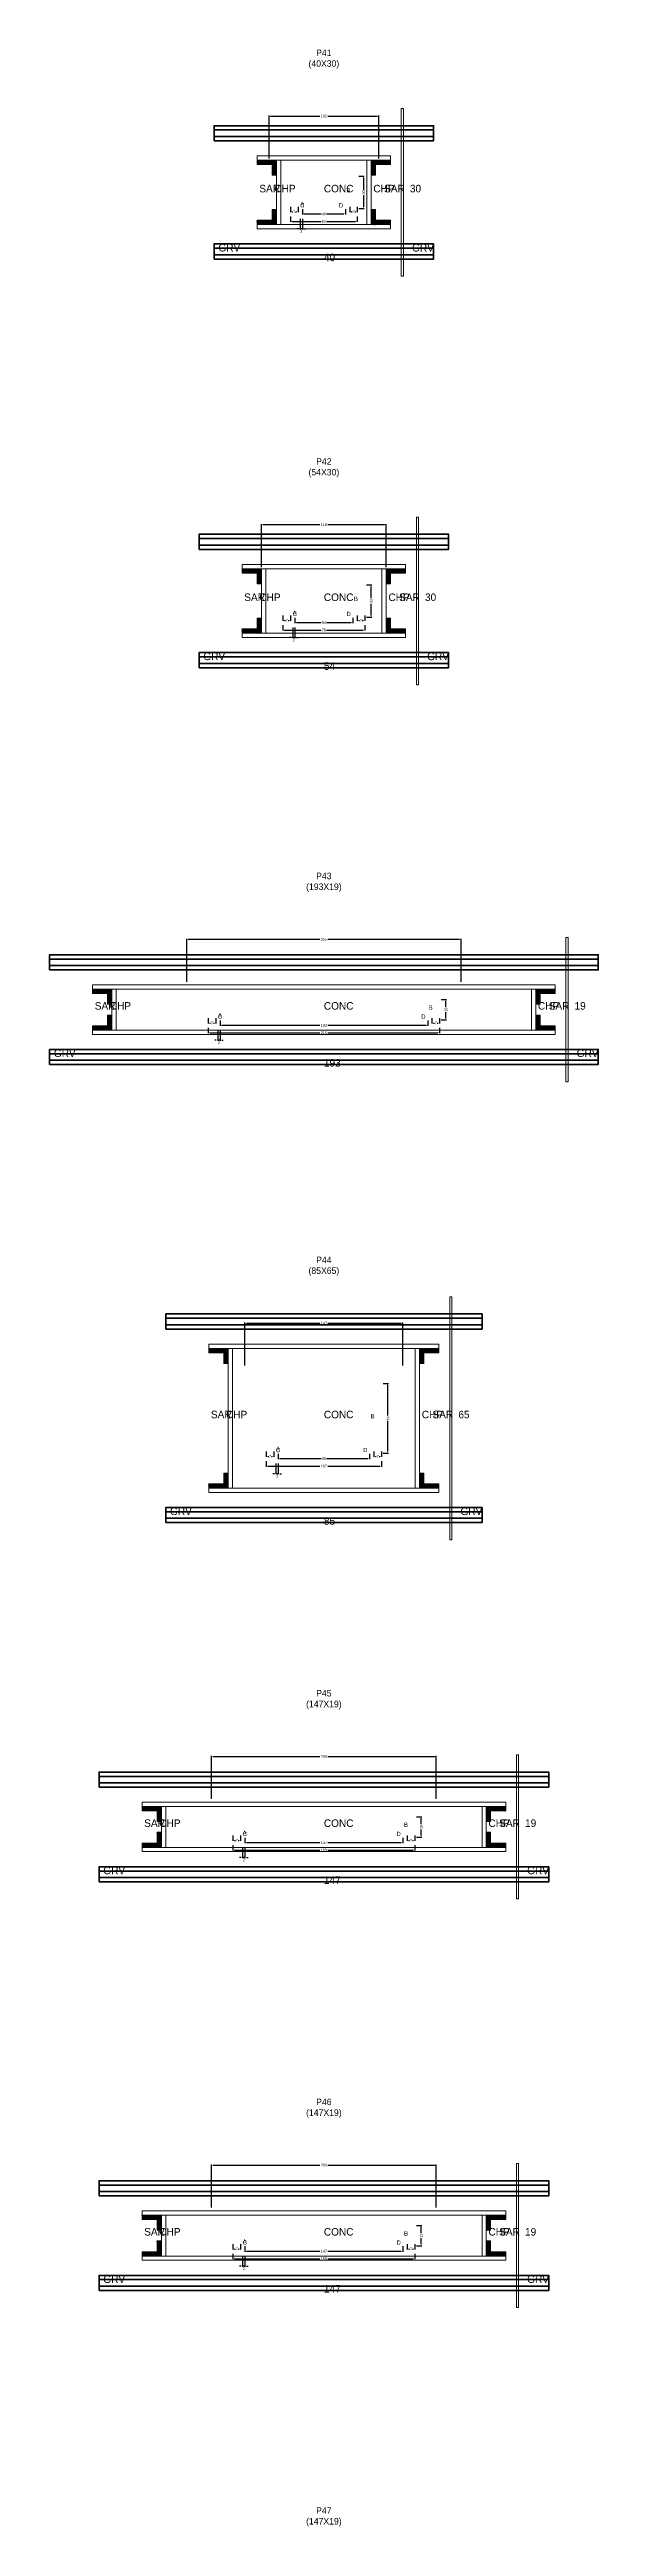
# Model space of a CAD drawing. Header units: centimetres. Extents: x -8500 to 4118, y -39526 to 295.
# Drawn here: x -255 to 255, y -17230 to -14927 of the extents above; entities that cross this region are included whole.
import ezdxf

# ---------------------------------------------------------------- set-up
doc = ezdxf.new("R2010")
doc.units = ezdxf.units.CM
for name, color, linetype in [('COTA', 241, 'Continuous'), ('GRAVATA', 224, 'Continuous'), ('Hachura', 251, 'Continuous'), ('NOMENCLATURA', 7, 'Continuous'), ('SARRAFO', 251, 'Continuous'), ('Texto Seção', 7, 'Continuous')]:
    doc.layers.add(name, color=color, linetype=linetype)
doc.dimstyles.new('cotax2', dxfattribs={"dimtxt": 2.5, "dimasz": 1.5, "dimexe": 0.5, "dimexo": 0.5, "dimgap": 0.5, "dimtad": 1, "dimcen": 2.5, "dimazin": 3, "dimtfac": 1, "dimtmove": 0, "dimatfit": 3})

# ---------------------------------------------------------------- blocks, each defined once
blk = doc.blocks.new('_CLOSEDFILLED')
at = {"color": 0, "linetype": 'BYBLOCK'}
blk.add_solid([(-1, 0.2), (0, 0), (-1, -0.2)], dxfattribs=at)
blk = doc.blocks.new('*D1054')
for p, q in [((-31, -15082.5), (-31, -15087.5)), ((31, -15082.5), (31, -15087.5)), ((-29.5, -15087), (-2.5, -15087)), ((2.5, -15087), (29.5, -15087))]:
    blk.add_line(p, q)
at = {"layer": 'Defpoints'}
for p in [(-31, -15082), (31, -15082), (-31, -15087)]:
    blk.add_point(p, dxfattribs=at)
at = {"layer": 'COTA', "xscale": 1.5, "yscale": 1.5, "rotation": 180}
blk.add_blockref('_CLOSEDFILLED', (-31, -15087), dxfattribs=at)
at = {"layer": 'COTA', "xscale": 1.5, "yscale": 1.5}
blk.add_blockref('_CLOSEDFILLED', (31, -15087), dxfattribs=at)
at = {"layer": 'COTA', "insert": (0, -15087), "char_height": 2.5, "attachment_point": 5}
blk.add_mtext('62', dxfattribs=at)
blk = doc.blocks.new('*D1055')
for p, q in [((-20, -15075.5), (-20, -15080.5)), ((-18.5, -15080), (-2.5, -15080)), ((2.5, -15080), (18.5, -15080)), ((20, -15075.5), (20, -15080.5))]:
    blk.add_line(p, q)
at = {"layer": 'Defpoints'}
for p in [(-20, -15075), (-20, -15080), (20, -15075)]:
    blk.add_point(p, dxfattribs=at)
at = {"layer": 'COTA', "xscale": 1.5, "yscale": 1.5, "rotation": 180}
blk.add_blockref('_CLOSEDFILLED', (-20, -15080), dxfattribs=at)
at = {"layer": 'COTA', "xscale": 1.5, "yscale": 1.5}
blk.add_blockref('_CLOSEDFILLED', (20, -15080), dxfattribs=at)
at = {"layer": 'COTA', "insert": (0, -15080), "char_height": 2.5, "attachment_point": 5}
blk.add_mtext('40', dxfattribs=at)
blk = doc.blocks.new('*D1056')
for p, q in [((32.5, -15045), (37.5, -15045)), ((37, -15057.5), (37, -15046.5)), ((37, -15073.5), (37, -15062.5)), ((32.5, -15075), (37.5, -15075))]:
    blk.add_line(p, q)
at = {"layer": 'Defpoints'}
for p in [(32, -15045), (32, -15075), (37, -15075)]:
    blk.add_point(p, dxfattribs=at)
at = {"layer": 'COTA', "xscale": 1.5, "yscale": 1.5}
for p, rotation in [((37, -15045), 90), ((37, -15075), 270)]:
    blk.add_blockref('_CLOSEDFILLED', p, dxfattribs=dict(at, rotation=rotation))
at = {"layer": 'COTA', "insert": (37, -15060), "char_height": 2.5, "attachment_point": 5, "rotation": 90}
blk.add_mtext('30', dxfattribs=at)
blk = doc.blocks.new('*D1057')
for p, q in [((-31, -15073.5), (-31, -15078.5)), ((-29.5, -15078), (-28.75, -15078)), ((-26.25, -15078), (-25.5, -15078)), ((-24, -15073.5), (-24, -15078.5))]:
    blk.add_line(p, q)
at = {"layer": 'Defpoints'}
for p in [(-31, -15073), (-31, -15078), (-24, -15073)]:
    blk.add_point(p, dxfattribs=at)
at = {"layer": 'COTA', "xscale": 1.5, "yscale": 1.5, "rotation": 180}
blk.add_blockref('_CLOSEDFILLED', (-31, -15078), dxfattribs=at)
at = {"layer": 'COTA', "xscale": 1.5, "yscale": 1.5}
blk.add_blockref('_CLOSEDFILLED', (-24, -15078), dxfattribs=at)
at = {"layer": 'COTA', "insert": (-27.5, -15078), "char_height": 2.5, "attachment_point": 5}
blk.add_mtext('7', dxfattribs=at)
blk = doc.blocks.new('*D1058')
for p, q in [((24, -15073.5), (24, -15078.5)), ((25.5, -15078), (26.25, -15078)), ((28.75, -15078), (29.5, -15078)), ((31, -15073.5), (31, -15078.5))]:
    blk.add_line(p, q)
at = {"layer": 'Defpoints'}
for p in [(24, -15073), (24, -15078), (31, -15073)]:
    blk.add_point(p, dxfattribs=at)
at = {"layer": 'COTA', "xscale": 1.5, "yscale": 1.5, "rotation": 180}
blk.add_blockref('_CLOSEDFILLED', (24, -15078), dxfattribs=at)
at = {"layer": 'COTA', "xscale": 1.5, "yscale": 1.5}
blk.add_blockref('_CLOSEDFILLED', (31, -15078), dxfattribs=at)
at = {"layer": 'COTA', "insert": (27.5, -15078), "char_height": 2.5, "attachment_point": 5}
blk.add_mtext('7', dxfattribs=at)
blk = doc.blocks.new('*D1059')
for p, q in [((-51, -15028.5), (-51, -14988.5)), ((-49.5, -14989), (-3.75, -14989)), ((3.75, -14989), (49.5, -14989)), ((51, -15028.5), (51, -14988.5))]:
    blk.add_line(p, q)
at = {"layer": 'Defpoints'}
for p in [(-51, -14989), (-51, -15029), (51, -15029)]:
    blk.add_point(p, dxfattribs=at)
at = {"layer": 'COTA', "xscale": 1.5, "yscale": 1.5, "rotation": 180}
blk.add_blockref('_CLOSEDFILLED', (-51, -14989), dxfattribs=at)
at = {"layer": 'COTA', "xscale": 1.5, "yscale": 1.5}
blk.add_blockref('_CLOSEDFILLED', (51, -14989), dxfattribs=at)
at = {"layer": 'COTA', "insert": (0, -14989), "char_height": 2.5, "attachment_point": 5}
blk.add_mtext('102', dxfattribs=at)
blk = doc.blocks.new('*D1080')
for p, q in [((-38, -15462.5), (-38, -15467.5)), ((-36.5, -15467), (-2.5, -15467)), ((2.5, -15467), (36.5, -15467)), ((38, -15462.5), (38, -15467.5))]:
    blk.add_line(p, q)
at = {"layer": 'Defpoints'}
for p in [(-38, -15462), (-38, -15467), (38, -15462)]:
    blk.add_point(p, dxfattribs=at)
at = {"layer": 'COTA', "xscale": 1.5, "yscale": 1.5, "rotation": 180}
blk.add_blockref('_CLOSEDFILLED', (-38, -15467), dxfattribs=at)
at = {"layer": 'COTA', "xscale": 1.5, "yscale": 1.5}
blk.add_blockref('_CLOSEDFILLED', (38, -15467), dxfattribs=at)
at = {"layer": 'COTA', "insert": (0, -15467), "char_height": 2.5, "attachment_point": 5}
blk.add_mtext('76', dxfattribs=at)
blk = doc.blocks.new('*D1081')
for p, q in [((-27, -15455.5), (-27, -15460.5)), ((-25.5, -15460), (-2.5, -15460)), ((2.5, -15460), (25.5, -15460)), ((27, -15455.5), (27, -15460.5))]:
    blk.add_line(p, q)
at = {"layer": 'Defpoints'}
for p in [(-27, -15455), (27, -15455), (-27, -15460)]:
    blk.add_point(p, dxfattribs=at)
at = {"layer": 'COTA', "xscale": 1.5, "yscale": 1.5, "rotation": 180}
blk.add_blockref('_CLOSEDFILLED', (-27, -15460), dxfattribs=at)
at = {"layer": 'COTA', "xscale": 1.5, "yscale": 1.5}
blk.add_blockref('_CLOSEDFILLED', (27, -15460), dxfattribs=at)
at = {"layer": 'COTA', "insert": (0, -15460), "char_height": 2.5, "attachment_point": 5}
blk.add_mtext('54', dxfattribs=at)
blk = doc.blocks.new('*D1082')
for p, q in [((39.5, -15425), (44.5, -15425)), ((44, -15437.5), (44, -15426.5)), ((39.5, -15455), (44.5, -15455)), ((44, -15453.5), (44, -15442.5))]:
    blk.add_line(p, q)
at = {"layer": 'Defpoints'}
for p in [(39, -15425), (39, -15455), (44, -15455)]:
    blk.add_point(p, dxfattribs=at)
at = {"layer": 'COTA', "xscale": 1.5, "yscale": 1.5}
for p, rotation in [((44, -15425), 90), ((44, -15455), 270)]:
    blk.add_blockref('_CLOSEDFILLED', p, dxfattribs=dict(at, rotation=rotation))
at = {"layer": 'COTA', "insert": (44, -15440), "char_height": 2.5, "attachment_point": 5, "rotation": 90}
blk.add_mtext('30', dxfattribs=at)
blk = doc.blocks.new('*D1083')
for p, q in [((-38, -15453.5), (-38, -15458.5)), ((-31, -15453.5), (-31, -15458.5)), ((-36.5, -15458), (-35.75, -15458)), ((-33.25, -15458), (-32.5, -15458))]:
    blk.add_line(p, q)
at = {"layer": 'Defpoints'}
for p in [(-38, -15453), (-31, -15453), (-38, -15458)]:
    blk.add_point(p, dxfattribs=at)
at = {"layer": 'COTA', "xscale": 1.5, "yscale": 1.5, "rotation": 180}
blk.add_blockref('_CLOSEDFILLED', (-38, -15458), dxfattribs=at)
at = {"layer": 'COTA', "xscale": 1.5, "yscale": 1.5}
blk.add_blockref('_CLOSEDFILLED', (-31, -15458), dxfattribs=at)
at = {"layer": 'COTA', "insert": (-34.5, -15458), "char_height": 2.5, "attachment_point": 5}
blk.add_mtext('7', dxfattribs=at)
blk = doc.blocks.new('*D1084')
for p, q in [((31, -15453.5), (31, -15458.5)), ((38, -15453.5), (38, -15458.5)), ((32.5, -15458), (33.25, -15458)), ((35.75, -15458), (36.5, -15458))]:
    blk.add_line(p, q)
at = {"layer": 'Defpoints'}
for p in [(31, -15453), (38, -15453), (31, -15458)]:
    blk.add_point(p, dxfattribs=at)
at = {"layer": 'COTA', "xscale": 1.5, "yscale": 1.5, "rotation": 180}
blk.add_blockref('_CLOSEDFILLED', (31, -15458), dxfattribs=at)
at = {"layer": 'COTA', "xscale": 1.5, "yscale": 1.5}
blk.add_blockref('_CLOSEDFILLED', (38, -15458), dxfattribs=at)
at = {"layer": 'COTA', "insert": (34.5, -15458), "char_height": 2.5, "attachment_point": 5}
blk.add_mtext('7', dxfattribs=at)
blk = doc.blocks.new('*D1085')
for p, q in [((-58, -15408.5), (-58, -15368.5)), ((-56.5, -15369), (-3.75, -15369)), ((3.75, -15369), (56.5, -15369)), ((58, -15408.5), (58, -15368.5))]:
    blk.add_line(p, q)
at = {"layer": 'Defpoints'}
for p in [(-58, -15369), (-58, -15409), (58, -15409)]:
    blk.add_point(p, dxfattribs=at)
at = {"layer": 'COTA', "xscale": 1.5, "yscale": 1.5, "rotation": 180}
blk.add_blockref('_CLOSEDFILLED', (-58, -15369), dxfattribs=at)
at = {"layer": 'COTA', "xscale": 1.5, "yscale": 1.5}
blk.add_blockref('_CLOSEDFILLED', (58, -15369), dxfattribs=at)
at = {"layer": 'COTA', "insert": (0, -15369), "char_height": 2.5, "attachment_point": 5}
blk.add_mtext('116', dxfattribs=at)
blk = doc.blocks.new('*D1106')
for p, q in [((-107.5, -15837), (-107.5, -15842)), ((-106, -15841.5), (-3.75, -15841.5)), ((3.75, -15841.5), (106, -15841.5)), ((107.5, -15837), (107.5, -15842))]:
    blk.add_line(p, q)
at = {"layer": 'Defpoints'}
for p in [(-107.5, -15836.5), (-107.5, -15841.5), (107.5, -15836.5)]:
    blk.add_point(p, dxfattribs=at)
at = {"layer": 'COTA', "xscale": 1.5, "yscale": 1.5, "rotation": 180}
blk.add_blockref('_CLOSEDFILLED', (-107.5, -15841.5), dxfattribs=at)
at = {"layer": 'COTA', "xscale": 1.5, "yscale": 1.5}
blk.add_blockref('_CLOSEDFILLED', (107.5, -15841.5), dxfattribs=at)
at = {"layer": 'COTA', "insert": (0, -15841.5), "char_height": 2.5, "attachment_point": 5}
blk.add_mtext('215', dxfattribs=at)
blk = doc.blocks.new('*D1107')
for p, q in [((-96.5, -15830), (-96.5, -15835)), ((-95, -15834.5), (-3.75, -15834.5)), ((3.75, -15834.5), (95, -15834.5)), ((96.5, -15830), (96.5, -15835))]:
    blk.add_line(p, q)
at = {"layer": 'Defpoints'}
for p in [(-96.5, -15829.5), (-96.5, -15834.5), (96.5, -15829.5)]:
    blk.add_point(p, dxfattribs=at)
at = {"layer": 'COTA', "xscale": 1.5, "yscale": 1.5, "rotation": 180}
blk.add_blockref('_CLOSEDFILLED', (-96.5, -15834.5), dxfattribs=at)
at = {"layer": 'COTA', "xscale": 1.5, "yscale": 1.5}
blk.add_blockref('_CLOSEDFILLED', (96.5, -15834.5), dxfattribs=at)
at = {"layer": 'COTA', "insert": (0, -15834.5), "char_height": 2.5, "attachment_point": 5}
blk.add_mtext('193', dxfattribs=at)
blk = doc.blocks.new('*D1108')
for p, q in [((109, -15810.5), (114, -15810.5)), ((113.5, -15817.5), (113.5, -15812)), ((113.5, -15828), (113.5, -15822.5)), ((109, -15829.5), (114, -15829.5))]:
    blk.add_line(p, q)
at = {"layer": 'Defpoints'}
for p in [(108.5, -15810.5), (108.5, -15829.5), (113.5, -15829.5)]:
    blk.add_point(p, dxfattribs=at)
at = {"layer": 'COTA', "xscale": 1.5, "yscale": 1.5}
for p, rotation in [((113.5, -15810.5), 90), ((113.5, -15829.5), 270)]:
    blk.add_blockref('_CLOSEDFILLED', p, dxfattribs=dict(at, rotation=rotation))
at = {"layer": 'COTA', "insert": (113.5, -15820), "char_height": 2.5, "attachment_point": 5, "rotation": 90}
blk.add_mtext('19', dxfattribs=at)
blk = doc.blocks.new('*D1109')
for p, q in [((-107.5, -15828), (-107.5, -15833)), ((-106, -15832.5), (-105.25, -15832.5)), ((-102.75, -15832.5), (-102, -15832.5)), ((-100.5, -15828), (-100.5, -15833))]:
    blk.add_line(p, q)
at = {"layer": 'Defpoints'}
for p in [(-107.5, -15827.5), (-107.5, -15832.5), (-100.5, -15827.5)]:
    blk.add_point(p, dxfattribs=at)
at = {"layer": 'COTA', "xscale": 1.5, "yscale": 1.5, "rotation": 180}
blk.add_blockref('_CLOSEDFILLED', (-107.5, -15832.5), dxfattribs=at)
at = {"layer": 'COTA', "xscale": 1.5, "yscale": 1.5}
blk.add_blockref('_CLOSEDFILLED', (-100.5, -15832.5), dxfattribs=at)
at = {"layer": 'COTA', "insert": (-104, -15832.5), "char_height": 2.5, "attachment_point": 5}
blk.add_mtext('7', dxfattribs=at)
blk = doc.blocks.new('*D1110')
for p, q in [((100.5, -15828), (100.5, -15833)), ((102, -15832.5), (102.75, -15832.5)), ((105.25, -15832.5), (106, -15832.5)), ((107.5, -15828), (107.5, -15833))]:
    blk.add_line(p, q)
at = {"layer": 'Defpoints'}
for p in [(100.5, -15827.5), (100.5, -15832.5), (107.5, -15827.5)]:
    blk.add_point(p, dxfattribs=at)
at = {"layer": 'COTA', "xscale": 1.5, "yscale": 1.5, "rotation": 180}
blk.add_blockref('_CLOSEDFILLED', (100.5, -15832.5), dxfattribs=at)
at = {"layer": 'COTA', "xscale": 1.5, "yscale": 1.5}
blk.add_blockref('_CLOSEDFILLED', (107.5, -15832.5), dxfattribs=at)
at = {"layer": 'COTA', "insert": (104, -15832.5), "char_height": 2.5, "attachment_point": 5}
blk.add_mtext('7', dxfattribs=at)
blk = doc.blocks.new('*D1111')
for p, q in [((-127.5, -15794), (-127.5, -15754)), ((-126, -15754.5), (-3.75, -15754.5)), ((3.75, -15754.5), (126, -15754.5)), ((127.5, -15794), (127.5, -15754))]:
    blk.add_line(p, q)
at = {"layer": 'Defpoints'}
for p in [(-127.5, -15754.5), (-127.5, -15794.5), (127.5, -15794.5)]:
    blk.add_point(p, dxfattribs=at)
at = {"layer": 'COTA', "xscale": 1.5, "yscale": 1.5, "rotation": 180}
blk.add_blockref('_CLOSEDFILLED', (-127.5, -15754.5), dxfattribs=at)
at = {"layer": 'COTA', "xscale": 1.5, "yscale": 1.5}
blk.add_blockref('_CLOSEDFILLED', (127.5, -15754.5), dxfattribs=at)
at = {"layer": 'COTA', "insert": (0, -15754.5), "char_height": 2.5, "attachment_point": 5}
blk.add_mtext('255', dxfattribs=at)
blk = doc.blocks.new('*D1132')
for p, q in [((-53.5, -16240), (-53.5, -16245)), ((-52, -16244.5), (-3.75, -16244.5)), ((3.75, -16244.5), (52, -16244.5)), ((53.5, -16240), (53.5, -16245))]:
    blk.add_line(p, q)
at = {"layer": 'Defpoints'}
for p in [(-53.5, -16239.5), (-53.5, -16244.5), (53.5, -16239.5)]:
    blk.add_point(p, dxfattribs=at)
at = {"layer": 'COTA', "xscale": 1.5, "yscale": 1.5, "rotation": 180}
blk.add_blockref('_CLOSEDFILLED', (-53.5, -16244.5), dxfattribs=at)
at = {"layer": 'COTA', "xscale": 1.5, "yscale": 1.5}
blk.add_blockref('_CLOSEDFILLED', (53.5, -16244.5), dxfattribs=at)
at = {"layer": 'COTA', "insert": (0, -16244.5), "char_height": 2.5, "attachment_point": 5}
blk.add_mtext('107', dxfattribs=at)
blk = doc.blocks.new('*D1133')
for p, q in [((-42.5, -16233), (-42.5, -16238)), ((-41, -16237.5), (-2.5, -16237.5)), ((2.5, -16237.5), (41, -16237.5)), ((42.5, -16233), (42.5, -16238))]:
    blk.add_line(p, q)
at = {"layer": 'Defpoints'}
for p in [(-42.5, -16232.5), (-42.5, -16237.5), (42.5, -16232.5)]:
    blk.add_point(p, dxfattribs=at)
at = {"layer": 'COTA', "xscale": 1.5, "yscale": 1.5, "rotation": 180}
blk.add_blockref('_CLOSEDFILLED', (-42.5, -16237.5), dxfattribs=at)
at = {"layer": 'COTA', "xscale": 1.5, "yscale": 1.5}
blk.add_blockref('_CLOSEDFILLED', (42.5, -16237.5), dxfattribs=at)
at = {"layer": 'COTA', "insert": (0, -16237.5), "char_height": 2.5, "attachment_point": 5}
blk.add_mtext('85', dxfattribs=at)
blk = doc.blocks.new('*D1134')
for p, q in [((55, -16167.5), (60, -16167.5)), ((59.5, -16197.5), (59.5, -16169)), ((59.5, -16231), (59.5, -16202.5)), ((55, -16232.5), (60, -16232.5))]:
    blk.add_line(p, q)
at = {"layer": 'Defpoints'}
for p in [(54.5, -16167.5), (54.5, -16232.5), (59.5, -16232.5)]:
    blk.add_point(p, dxfattribs=at)
at = {"layer": 'COTA', "xscale": 1.5, "yscale": 1.5}
for p, rotation in [((59.5, -16167.5), 90), ((59.5, -16232.5), 270)]:
    blk.add_blockref('_CLOSEDFILLED', p, dxfattribs=dict(at, rotation=rotation))
at = {"layer": 'COTA', "insert": (59.5, -16200), "char_height": 2.5, "attachment_point": 5, "rotation": 90}
blk.add_mtext('65', dxfattribs=at)
blk = doc.blocks.new('*D1135')
for p, q in [((-53.5, -16231), (-53.5, -16236)), ((-52, -16235.5), (-51.25, -16235.5)), ((-48.75, -16235.5), (-48, -16235.5)), ((-46.5, -16231), (-46.5, -16236))]:
    blk.add_line(p, q)
at = {"layer": 'Defpoints'}
for p in [(-53.5, -16230.5), (-53.5, -16235.5), (-46.5, -16230.5)]:
    blk.add_point(p, dxfattribs=at)
at = {"layer": 'COTA', "xscale": 1.5, "yscale": 1.5, "rotation": 180}
blk.add_blockref('_CLOSEDFILLED', (-53.5, -16235.5), dxfattribs=at)
at = {"layer": 'COTA', "xscale": 1.5, "yscale": 1.5}
blk.add_blockref('_CLOSEDFILLED', (-46.5, -16235.5), dxfattribs=at)
at = {"layer": 'COTA', "insert": (-50, -16235.5), "char_height": 2.5, "attachment_point": 5}
blk.add_mtext('7', dxfattribs=at)
blk = doc.blocks.new('*D1136')
for p, q in [((46.5, -16231), (46.5, -16236)), ((48, -16235.5), (48.75, -16235.5)), ((51.25, -16235.5), (52, -16235.5)), ((53.5, -16231), (53.5, -16236))]:
    blk.add_line(p, q)
at = {"layer": 'Defpoints'}
for p in [(46.5, -16230.5), (46.5, -16235.5), (53.5, -16230.5)]:
    blk.add_point(p, dxfattribs=at)
at = {"layer": 'COTA', "xscale": 1.5, "yscale": 1.5, "rotation": 180}
blk.add_blockref('_CLOSEDFILLED', (46.5, -16235.5), dxfattribs=at)
at = {"layer": 'COTA', "xscale": 1.5, "yscale": 1.5}
blk.add_blockref('_CLOSEDFILLED', (53.5, -16235.5), dxfattribs=at)
at = {"layer": 'COTA', "insert": (50, -16235.5), "char_height": 2.5, "attachment_point": 5}
blk.add_mtext('7', dxfattribs=at)
blk = doc.blocks.new('*D1137')
for p, q in [((-73.5, -16151), (-73.5, -16111)), ((-72, -16111.5), (-3.75, -16111.5)), ((3.75, -16111.5), (72, -16111.5)), ((73.5, -16151), (73.5, -16111))]:
    blk.add_line(p, q)
at = {"layer": 'Defpoints'}
for p in [(-73.5, -16111.5), (-73.5, -16151.5), (73.5, -16151.5)]:
    blk.add_point(p, dxfattribs=at)
at = {"layer": 'COTA', "xscale": 1.5, "yscale": 1.5, "rotation": 180}
blk.add_blockref('_CLOSEDFILLED', (-73.5, -16111.5), dxfattribs=at)
at = {"layer": 'COTA', "xscale": 1.5, "yscale": 1.5}
blk.add_blockref('_CLOSEDFILLED', (73.5, -16111.5), dxfattribs=at)
at = {"layer": 'COTA', "insert": (0, -16111.5), "char_height": 2.5, "attachment_point": 5}
blk.add_mtext('147', dxfattribs=at)
blk = doc.blocks.new('*D1158')
for p, q in [((-84.5, -16597), (-84.5, -16602)), ((-83, -16601.5), (-3.75, -16601.5)), ((3.75, -16601.5), (83, -16601.5)), ((84.5, -16597), (84.5, -16602))]:
    blk.add_line(p, q)
at = {"layer": 'Defpoints'}
for p in [(-84.5, -16596.5), (-84.5, -16601.5), (84.5, -16596.5)]:
    blk.add_point(p, dxfattribs=at)
at = {"layer": 'COTA', "xscale": 1.5, "yscale": 1.5, "rotation": 180}
blk.add_blockref('_CLOSEDFILLED', (-84.5, -16601.5), dxfattribs=at)
at = {"layer": 'COTA', "xscale": 1.5, "yscale": 1.5}
blk.add_blockref('_CLOSEDFILLED', (84.5, -16601.5), dxfattribs=at)
at = {"layer": 'COTA', "insert": (0, -16601.5), "char_height": 2.5, "attachment_point": 5}
blk.add_mtext('169', dxfattribs=at)
blk = doc.blocks.new('*D1159')
for p, q in [((-73.5, -16590), (-73.5, -16595)), ((-72, -16594.5), (-3.75, -16594.5)), ((3.75, -16594.5), (72, -16594.5)), ((73.5, -16590), (73.5, -16595))]:
    blk.add_line(p, q)
at = {"layer": 'Defpoints'}
for p in [(-73.5, -16589.5), (-73.5, -16594.5), (73.5, -16589.5)]:
    blk.add_point(p, dxfattribs=at)
at = {"layer": 'COTA', "xscale": 1.5, "yscale": 1.5, "rotation": 180}
blk.add_blockref('_CLOSEDFILLED', (-73.5, -16594.5), dxfattribs=at)
at = {"layer": 'COTA', "xscale": 1.5, "yscale": 1.5}
blk.add_blockref('_CLOSEDFILLED', (73.5, -16594.5), dxfattribs=at)
at = {"layer": 'COTA', "insert": (0, -16594.5), "char_height": 2.5, "attachment_point": 5}
blk.add_mtext('147', dxfattribs=at)
blk = doc.blocks.new('*D1160')
for p, q in [((86, -16570.5), (91, -16570.5)), ((90.5, -16577.5), (90.5, -16572)), ((90.5, -16588), (90.5, -16582.5)), ((86, -16589.5), (91, -16589.5))]:
    blk.add_line(p, q)
at = {"layer": 'Defpoints'}
for p in [(85.5, -16570.5), (85.5, -16589.5), (90.5, -16589.5)]:
    blk.add_point(p, dxfattribs=at)
at = {"layer": 'COTA', "xscale": 1.5, "yscale": 1.5}
for p, rotation in [((90.5, -16570.5), 90), ((90.5, -16589.5), 270)]:
    blk.add_blockref('_CLOSEDFILLED', p, dxfattribs=dict(at, rotation=rotation))
at = {"layer": 'COTA', "insert": (90.5, -16580), "char_height": 2.5, "attachment_point": 5, "rotation": 90}
blk.add_mtext('19', dxfattribs=at)
blk = doc.blocks.new('*D1161')
for p, q in [((-84.5, -16588), (-84.5, -16593)), ((-83, -16592.5), (-82.25, -16592.5)), ((-79.75, -16592.5), (-79, -16592.5)), ((-77.5, -16588), (-77.5, -16593))]:
    blk.add_line(p, q)
at = {"layer": 'Defpoints'}
for p in [(-84.5, -16587.5), (-84.5, -16592.5), (-77.5, -16587.5)]:
    blk.add_point(p, dxfattribs=at)
at = {"layer": 'COTA', "xscale": 1.5, "yscale": 1.5, "rotation": 180}
blk.add_blockref('_CLOSEDFILLED', (-84.5, -16592.5), dxfattribs=at)
at = {"layer": 'COTA', "xscale": 1.5, "yscale": 1.5}
blk.add_blockref('_CLOSEDFILLED', (-77.5, -16592.5), dxfattribs=at)
at = {"layer": 'COTA', "insert": (-81, -16592.5), "char_height": 2.5, "attachment_point": 5}
blk.add_mtext('7', dxfattribs=at)
blk = doc.blocks.new('*D1162')
for p, q in [((77.5, -16588), (77.5, -16593)), ((79, -16592.5), (79.75, -16592.5)), ((82.25, -16592.5), (83, -16592.5)), ((84.5, -16588), (84.5, -16593))]:
    blk.add_line(p, q)
at = {"layer": 'Defpoints'}
for p in [(77.5, -16587.5), (77.5, -16592.5), (84.5, -16587.5)]:
    blk.add_point(p, dxfattribs=at)
at = {"layer": 'COTA', "xscale": 1.5, "yscale": 1.5, "rotation": 180}
blk.add_blockref('_CLOSEDFILLED', (77.5, -16592.5), dxfattribs=at)
at = {"layer": 'COTA', "xscale": 1.5, "yscale": 1.5}
blk.add_blockref('_CLOSEDFILLED', (84.5, -16592.5), dxfattribs=at)
at = {"layer": 'COTA', "insert": (81, -16592.5), "char_height": 2.5, "attachment_point": 5}
blk.add_mtext('7', dxfattribs=at)
blk = doc.blocks.new('*D1163')
for p, q in [((-104.5, -16554), (-104.5, -16514)), ((-103, -16514.5), (-3.75, -16514.5)), ((3.75, -16514.5), (103, -16514.5)), ((104.5, -16554), (104.5, -16514))]:
    blk.add_line(p, q)
at = {"layer": 'Defpoints'}
for p in [(-104.5, -16514.5), (-104.5, -16554.5), (104.5, -16554.5)]:
    blk.add_point(p, dxfattribs=at)
at = {"layer": 'COTA', "xscale": 1.5, "yscale": 1.5, "rotation": 180}
blk.add_blockref('_CLOSEDFILLED', (-104.5, -16514.5), dxfattribs=at)
at = {"layer": 'COTA', "xscale": 1.5, "yscale": 1.5}
blk.add_blockref('_CLOSEDFILLED', (104.5, -16514.5), dxfattribs=at)
at = {"layer": 'COTA', "insert": (0, -16514.5), "char_height": 2.5, "attachment_point": 5}
blk.add_mtext('209', dxfattribs=at)
blk = doc.blocks.new('*D1184')
for p, q in [((-84.5, -16977), (-84.5, -16982)), ((-83, -16981.5), (-3.75, -16981.5)), ((3.75, -16981.5), (83, -16981.5)), ((84.5, -16977), (84.5, -16982))]:
    blk.add_line(p, q)
at = {"layer": 'Defpoints'}
for p in [(-84.5, -16976.5), (-84.5, -16981.5), (84.5, -16976.5)]:
    blk.add_point(p, dxfattribs=at)
at = {"layer": 'COTA', "xscale": 1.5, "yscale": 1.5, "rotation": 180}
blk.add_blockref('_CLOSEDFILLED', (-84.5, -16981.5), dxfattribs=at)
at = {"layer": 'COTA', "xscale": 1.5, "yscale": 1.5}
blk.add_blockref('_CLOSEDFILLED', (84.5, -16981.5), dxfattribs=at)
at = {"layer": 'COTA', "insert": (0, -16981.5), "char_height": 2.5, "attachment_point": 5}
blk.add_mtext('169', dxfattribs=at)
blk = doc.blocks.new('*D1185')
for p, q in [((-73.5, -16970), (-73.5, -16975)), ((-72, -16974.5), (-3.75, -16974.5)), ((3.75, -16974.5), (72, -16974.5)), ((73.5, -16970), (73.5, -16975))]:
    blk.add_line(p, q)
at = {"layer": 'Defpoints'}
for p in [(-73.5, -16969.5), (-73.5, -16974.5), (73.5, -16969.5)]:
    blk.add_point(p, dxfattribs=at)
at = {"layer": 'COTA', "xscale": 1.5, "yscale": 1.5, "rotation": 180}
blk.add_blockref('_CLOSEDFILLED', (-73.5, -16974.5), dxfattribs=at)
at = {"layer": 'COTA', "xscale": 1.5, "yscale": 1.5}
blk.add_blockref('_CLOSEDFILLED', (73.5, -16974.5), dxfattribs=at)
at = {"layer": 'COTA', "insert": (0, -16974.5), "char_height": 2.5, "attachment_point": 5}
blk.add_mtext('147', dxfattribs=at)
blk = doc.blocks.new('*D1186')
for p, q in [((86, -16950.5), (91, -16950.5)), ((90.5, -16957.5), (90.5, -16952)), ((86, -16969.5), (91, -16969.5)), ((90.5, -16968), (90.5, -16962.5))]:
    blk.add_line(p, q)
at = {"layer": 'Defpoints'}
for p in [(85.5, -16950.5), (85.5, -16969.5), (90.5, -16969.5)]:
    blk.add_point(p, dxfattribs=at)
at = {"layer": 'COTA', "xscale": 1.5, "yscale": 1.5}
for p, rotation in [((90.5, -16950.5), 90), ((90.5, -16969.5), 270)]:
    blk.add_blockref('_CLOSEDFILLED', p, dxfattribs=dict(at, rotation=rotation))
at = {"layer": 'COTA', "insert": (90.5, -16960), "char_height": 2.5, "attachment_point": 5, "rotation": 90}
blk.add_mtext('19', dxfattribs=at)
blk = doc.blocks.new('*D1187')
for p, q in [((-84.5, -16968), (-84.5, -16973)), ((-83, -16972.5), (-82.25, -16972.5)), ((-79.75, -16972.5), (-79, -16972.5)), ((-77.5, -16968), (-77.5, -16973))]:
    blk.add_line(p, q)
at = {"layer": 'Defpoints'}
for p in [(-84.5, -16967.5), (-84.5, -16972.5), (-77.5, -16967.5)]:
    blk.add_point(p, dxfattribs=at)
at = {"layer": 'COTA', "xscale": 1.5, "yscale": 1.5, "rotation": 180}
blk.add_blockref('_CLOSEDFILLED', (-84.5, -16972.5), dxfattribs=at)
at = {"layer": 'COTA', "xscale": 1.5, "yscale": 1.5}
blk.add_blockref('_CLOSEDFILLED', (-77.5, -16972.5), dxfattribs=at)
at = {"layer": 'COTA', "insert": (-81, -16972.5), "char_height": 2.5, "attachment_point": 5}
blk.add_mtext('7', dxfattribs=at)
blk = doc.blocks.new('*D1188')
for p, q in [((77.5, -16968), (77.5, -16973)), ((79, -16972.5), (79.75, -16972.5)), ((82.25, -16972.5), (83, -16972.5)), ((84.5, -16968), (84.5, -16973))]:
    blk.add_line(p, q)
at = {"layer": 'Defpoints'}
for p in [(77.5, -16967.5), (77.5, -16972.5), (84.5, -16967.5)]:
    blk.add_point(p, dxfattribs=at)
at = {"layer": 'COTA', "xscale": 1.5, "yscale": 1.5, "rotation": 180}
blk.add_blockref('_CLOSEDFILLED', (77.5, -16972.5), dxfattribs=at)
at = {"layer": 'COTA', "xscale": 1.5, "yscale": 1.5}
blk.add_blockref('_CLOSEDFILLED', (84.5, -16972.5), dxfattribs=at)
at = {"layer": 'COTA', "insert": (81, -16972.5), "char_height": 2.5, "attachment_point": 5}
blk.add_mtext('7', dxfattribs=at)
blk = doc.blocks.new('*D1189')
for p, q in [((-104.5, -16934), (-104.5, -16894)), ((-103, -16894.5), (-3.75, -16894.5)), ((3.75, -16894.5), (103, -16894.5)), ((104.5, -16934), (104.5, -16894))]:
    blk.add_line(p, q)
at = {"layer": 'Defpoints'}
for p in [(-104.5, -16894.5), (-104.5, -16934.5), (104.5, -16934.5)]:
    blk.add_point(p, dxfattribs=at)
at = {"layer": 'COTA', "xscale": 1.5, "yscale": 1.5, "rotation": 180}
blk.add_blockref('_CLOSEDFILLED', (-104.5, -16894.5), dxfattribs=at)
at = {"layer": 'COTA', "xscale": 1.5, "yscale": 1.5}
blk.add_blockref('_CLOSEDFILLED', (104.5, -16894.5), dxfattribs=at)
at = {"layer": 'COTA', "insert": (0, -16894.5), "char_height": 2.5, "attachment_point": 5}
blk.add_mtext('209', dxfattribs=at)

msp = doc.modelspace()

# ---------------------------------------------------------------- hatches: boundary and pattern name
at = {"layer": 'SARRAFO'}
h = msp.add_hatch(dxfattribs=at)
h.set_pattern_fill('SOLID', scale=2)
h.paths.add_polyline_path([(-62, -15034), (-48, -15034), (-48, -15030), (-62, -15030)])
h = msp.add_hatch(dxfattribs=at)
h.set_pattern_fill('SOLID', scale=2)
h.paths.add_polyline_path([(-48, -15044), (-44, -15044), (-44, -15030), (-48, -15030)])
h = msp.add_hatch(dxfattribs=at)
h.set_pattern_fill('SOLID', scale=2)
h.paths.add_polyline_path([(44, -15044), (48, -15044), (48, -15030), (44, -15030)])
h = msp.add_hatch(dxfattribs=at)
h.set_pattern_fill('SOLID', scale=2)
h.paths.add_polyline_path([(48, -15034), (62, -15034), (62, -15030), (48, -15030)])
h = msp.add_hatch(dxfattribs=at)
h.set_pattern_fill('SOLID', scale=2)
h.paths.add_polyline_path([(-62, -15090), (-48, -15090), (-48, -15086), (-62, -15086)])
h = msp.add_hatch(dxfattribs=at)
h.set_pattern_fill('SOLID', scale=2)
h.paths.add_polyline_path([(-48, -15090), (-44, -15090), (-44, -15076), (-48, -15076)])
h = msp.add_hatch(dxfattribs=at)
h.set_pattern_fill('SOLID', scale=2)
h.paths.add_polyline_path([(44, -15090), (48, -15090), (48, -15076), (44, -15076)])
h = msp.add_hatch(dxfattribs=at)
h.set_pattern_fill('SOLID', scale=2)
h.paths.add_polyline_path([(48, -15090), (62, -15090), (62, -15086), (48, -15086)])
h = msp.add_hatch(dxfattribs=at)
h.set_pattern_fill('SOLID', scale=2)
h.paths.add_polyline_path([(-76, -15414), (-62, -15414), (-62, -15410), (-76, -15410)])
h = msp.add_hatch(dxfattribs=at)
h.set_pattern_fill('SOLID', scale=2)
h.paths.add_polyline_path([(-62, -15424), (-58, -15424), (-58, -15410), (-62, -15410)])
h = msp.add_hatch(dxfattribs=at)
h.set_pattern_fill('SOLID', scale=2)
h.paths.add_polyline_path([(58, -15424), (62, -15424), (62, -15410), (58, -15410)])
h = msp.add_hatch(dxfattribs=at)
h.set_pattern_fill('SOLID', scale=2)
h.paths.add_polyline_path([(62, -15414), (76, -15414), (76, -15410), (62, -15410)])
h = msp.add_hatch(dxfattribs=at)
h.set_pattern_fill('SOLID', scale=2)
h.paths.add_polyline_path([(-76, -15470), (-62, -15470), (-62, -15466), (-76, -15466)])
h = msp.add_hatch(dxfattribs=at)
h.set_pattern_fill('SOLID', scale=2)
h.paths.add_polyline_path([(-62, -15470), (-58, -15470), (-58, -15456), (-62, -15456)])
h = msp.add_hatch(dxfattribs=at)
h.set_pattern_fill('SOLID', scale=2)
h.paths.add_polyline_path([(58, -15470), (62, -15470), (62, -15456), (58, -15456)])
h = msp.add_hatch(dxfattribs=at)
h.set_pattern_fill('SOLID', scale=2)
h.paths.add_polyline_path([(62, -15470), (76, -15470), (76, -15466), (62, -15466)])
h = msp.add_hatch(dxfattribs=at)
h.set_pattern_fill('SOLID', scale=2)
h.paths.add_polyline_path([(-215, -15805), (-201, -15805), (-201, -15801), (-215, -15801)])
h = msp.add_hatch(dxfattribs=at)
h.set_pattern_fill('SOLID', scale=2)
h.paths.add_polyline_path([(-201, -15815), (-197, -15815), (-197, -15801), (-201, -15801)])
h = msp.add_hatch(dxfattribs=at)
h.set_pattern_fill('SOLID', scale=2)
h.paths.add_polyline_path([(197, -15815), (201, -15815), (201, -15801), (197, -15801)])
h = msp.add_hatch(dxfattribs=at)
h.set_pattern_fill('SOLID', scale=2)
h.paths.add_polyline_path([(201, -15805), (215, -15805), (215, -15801), (201, -15801)])
h = msp.add_hatch(dxfattribs=at)
h.set_pattern_fill('SOLID', scale=2)
h.paths.add_polyline_path([(-215, -15839), (-201, -15839), (-201, -15835), (-215, -15835)])
h = msp.add_hatch(dxfattribs=at)
h.set_pattern_fill('SOLID', scale=2)
h.paths.add_polyline_path([(-201, -15839), (-197, -15839), (-197, -15825), (-201, -15825)])
h = msp.add_hatch(dxfattribs=at)
h.set_pattern_fill('SOLID', scale=2)
h.paths.add_polyline_path([(197, -15839), (201, -15839), (201, -15825), (197, -15825)])
h = msp.add_hatch(dxfattribs=at)
h.set_pattern_fill('SOLID', scale=2)
h.paths.add_polyline_path([(201, -15839), (215, -15839), (215, -15835), (201, -15835)])
h = msp.add_hatch(dxfattribs=at)
h.set_pattern_fill('SOLID', scale=2)
h.paths.add_polyline_path([(-107, -16139), (-93, -16139), (-93, -16135), (-107, -16135)])
h = msp.add_hatch(dxfattribs=at)
h.set_pattern_fill('SOLID', scale=2)
h.paths.add_polyline_path([(-93, -16149), (-89, -16149), (-89, -16135), (-93, -16135)])
h = msp.add_hatch(dxfattribs=at)
h.set_pattern_fill('SOLID', scale=2)
h.paths.add_polyline_path([(89, -16149), (93, -16149), (93, -16135), (89, -16135)])
h = msp.add_hatch(dxfattribs=at)
h.set_pattern_fill('SOLID', scale=2)
h.paths.add_polyline_path([(93, -16139), (107, -16139), (107, -16135), (93, -16135)])
h = msp.add_hatch(dxfattribs=at)
h.set_pattern_fill('SOLID', scale=2)
h.paths.add_polyline_path([(-107, -16265), (-93, -16265), (-93, -16261), (-107, -16261)])
h = msp.add_hatch(dxfattribs=at)
h.set_pattern_fill('SOLID', scale=2)
h.paths.add_polyline_path([(-93, -16265), (-89, -16265), (-89, -16251), (-93, -16251)])
h = msp.add_hatch(dxfattribs=at)
h.set_pattern_fill('SOLID', scale=2)
h.paths.add_polyline_path([(89, -16265), (93, -16265), (93, -16251), (89, -16251)])
h = msp.add_hatch(dxfattribs=at)
h.set_pattern_fill('SOLID', scale=2)
h.paths.add_polyline_path([(93, -16265), (107, -16265), (107, -16261), (93, -16261)])
h = msp.add_hatch(dxfattribs=at)
h.set_pattern_fill('SOLID', scale=2)
h.paths.add_polyline_path([(-169, -16565), (-155, -16565), (-155, -16561), (-169, -16561)])
h = msp.add_hatch(dxfattribs=at)
h.set_pattern_fill('SOLID', scale=2)
h.paths.add_polyline_path([(-155, -16575), (-151, -16575), (-151, -16561), (-155, -16561)])
h = msp.add_hatch(dxfattribs=at)
h.set_pattern_fill('SOLID', scale=2)
h.paths.add_polyline_path([(151, -16575), (155, -16575), (155, -16561), (151, -16561)])
h = msp.add_hatch(dxfattribs=at)
h.set_pattern_fill('SOLID', scale=2)
h.paths.add_polyline_path([(155, -16565), (169, -16565), (169, -16561), (155, -16561)])
h = msp.add_hatch(dxfattribs=at)
h.set_pattern_fill('SOLID', scale=2)
h.paths.add_polyline_path([(-169, -16599), (-155, -16599), (-155, -16595), (-169, -16595)])
h = msp.add_hatch(dxfattribs=at)
h.set_pattern_fill('SOLID', scale=2)
h.paths.add_polyline_path([(-155, -16599), (-151, -16599), (-151, -16585), (-155, -16585)])
h = msp.add_hatch(dxfattribs=at)
h.set_pattern_fill('SOLID', scale=2)
h.paths.add_polyline_path([(151, -16599), (155, -16599), (155, -16585), (151, -16585)])
h = msp.add_hatch(dxfattribs=at)
h.set_pattern_fill('SOLID', scale=2)
h.paths.add_polyline_path([(155, -16599), (169, -16599), (169, -16595), (155, -16595)])
h = msp.add_hatch(dxfattribs=at)
h.set_pattern_fill('SOLID', scale=2)
h.paths.add_polyline_path([(-169, -16945), (-155, -16945), (-155, -16941), (-169, -16941)])
h = msp.add_hatch(dxfattribs=at)
h.set_pattern_fill('SOLID', scale=2)
h.paths.add_polyline_path([(-155, -16955), (-151, -16955), (-151, -16941), (-155, -16941)])
h = msp.add_hatch(dxfattribs=at)
h.set_pattern_fill('SOLID', scale=2)
h.paths.add_polyline_path([(151, -16955), (155, -16955), (155, -16941), (151, -16941)])
h = msp.add_hatch(dxfattribs=at)
h.set_pattern_fill('SOLID', scale=2)
h.paths.add_polyline_path([(155, -16945), (169, -16945), (169, -16941), (155, -16941)])
h = msp.add_hatch(dxfattribs=at)
h.set_pattern_fill('SOLID', scale=2)
h.paths.add_polyline_path([(-169, -16979), (-155, -16979), (-155, -16975), (-169, -16975)])
h = msp.add_hatch(dxfattribs=at)
h.set_pattern_fill('SOLID', scale=2)
h.paths.add_polyline_path([(-155, -16979), (-151, -16979), (-151, -16965), (-155, -16965)])
h = msp.add_hatch(dxfattribs=at)
h.set_pattern_fill('SOLID', scale=2)
h.paths.add_polyline_path([(151, -16979), (155, -16979), (155, -16965), (151, -16965)])
h = msp.add_hatch(dxfattribs=at)
h.set_pattern_fill('SOLID', scale=2)
h.paths.add_polyline_path([(155, -16979), (169, -16979), (169, -16975), (155, -16975)])

# ---------------------------------------------------------------- linework, layer by layer
at = {"layer": 'GRAVATA', "lineweight": 50}
for points in [[(-102, -15012), (102, -15012), (102, -14998), (-102, -14998)], [(-102, -15008), (102, -15008), (102, -15002), (-102, -15002)], [(-102, -15122), (102, -15122), (102, -15108), (-102, -15108)], [(-102, -15118), (102, -15118), (102, -15112), (-102, -15112)], [(-116, -15392), (116, -15392), (116, -15378), (-116, -15378)], [(-116, -15388), (116, -15388), (116, -15382), (-116, -15382)], [(-116, -15502), (116, -15502), (116, -15488), (-116, -15488)], [(-116, -15498), (116, -15498), (116, -15492), (-116, -15492)], [(-255, -15783), (255, -15783), (255, -15769), (-255, -15769)], [(-255, -15779), (255, -15779), (255, -15773), (-255, -15773)], [(-255, -15871), (255, -15871), (255, -15857), (-255, -15857)], [(-255, -15867), (255, -15867), (255, -15861), (-255, -15861)], [(-147, -16117), (147, -16117), (147, -16103), (-147, -16103)], [(-147, -16113), (147, -16113), (147, -16107), (-147, -16107)], [(-147, -16297), (147, -16297), (147, -16283), (-147, -16283)], [(-147, -16293), (147, -16293), (147, -16287), (-147, -16287)], [(-209, -16543), (209, -16543), (209, -16529), (-209, -16529)], [(-209, -16539), (209, -16539), (209, -16533), (-209, -16533)], [(-209, -16631), (209, -16631), (209, -16617), (-209, -16617)], [(-209, -16627), (209, -16627), (209, -16621), (-209, -16621)], [(-209, -16923), (209, -16923), (209, -16909), (-209, -16909)], [(-209, -16919), (209, -16919), (209, -16913), (-209, -16913)], [(-209, -17011), (209, -17011), (209, -16997), (-209, -16997)], [(-209, -17007), (209, -17007), (209, -17001), (-209, -17001)]]:
    msp.add_lwpolyline(points, close=True, dxfattribs=at)
at = {"layer": 'Hachura', "lineweight": 13}
for points in [[(72, -15138), (74, -15138), (74, -14982), (72, -14982)], [(86, -15518), (88, -15518), (88, -15362), (86, -15362)], [(225, -15887), (227, -15887), (227, -15753), (225, -15753)], [(117, -16313), (119, -16313), (119, -16087), (117, -16087)], [(179, -16647), (181, -16647), (181, -16513), (179, -16513)], [(179, -17027), (181, -17027), (181, -16893), (179, -16893)]]:
    msp.add_lwpolyline(points, close=True, dxfattribs=at)
at = {"layer": 'Hachura', "lineweight": 18}
for points in [[(-62, -15030), (62, -15030), (62, -15026), (-62, -15026)], [(-44, -15090), (-40, -15090), (-40, -15030), (-44, -15030)], [(40, -15090), (44, -15090), (44, -15030), (40, -15030)], [(-62, -15094), (62, -15094), (62, -15090), (-62, -15090)], [(-76, -15410), (76, -15410), (76, -15406), (-76, -15406)], [(-58, -15470), (-54, -15470), (-54, -15410), (-58, -15410)], [(54, -15470), (58, -15470), (58, -15410), (54, -15410)], [(-76, -15474), (76, -15474), (76, -15470), (-76, -15470)], [(-215, -15801), (215, -15801), (215, -15797), (-215, -15797)], [(-197, -15839), (-193, -15839), (-193, -15801), (-197, -15801)], [(193, -15839), (197, -15839), (197, -15801), (193, -15801)], [(-215, -15843), (215, -15843), (215, -15839), (-215, -15839)], [(-107, -16135), (107, -16135), (107, -16131), (-107, -16131)], [(-89, -16265), (-85, -16265), (-85, -16135), (-89, -16135)], [(85, -16265), (89, -16265), (89, -16135), (85, -16135)], [(-107, -16269), (107, -16269), (107, -16265), (-107, -16265)], [(-169, -16561), (169, -16561), (169, -16557), (-169, -16557)], [(-151, -16599), (-147, -16599), (-147, -16561), (-151, -16561)], [(147, -16599), (151, -16599), (151, -16561), (147, -16561)], [(-169, -16603), (169, -16603), (169, -16599), (-169, -16599)], [(-169, -16941), (169, -16941), (169, -16937), (-169, -16937)], [(-151, -16979), (-147, -16979), (-147, -16941), (-151, -16941)], [(147, -16979), (151, -16979), (151, -16941), (147, -16941)], [(-169, -16983), (169, -16983), (169, -16979), (-169, -16979)]]:
    msp.add_lwpolyline(points, close=True, dxfattribs=at)
at = {"layer": 'SARRAFO', "lineweight": 13}
for points in [[(-62, -15034), (-48, -15034), (-48, -15030), (-62, -15030)], [(-48, -15044), (-44, -15044), (-44, -15030), (-48, -15030)], [(44, -15044), (48, -15044), (48, -15030), (44, -15030)], [(48, -15034), (62, -15034), (62, -15030), (48, -15030)], [(-62, -15090), (-48, -15090), (-48, -15086), (-62, -15086)], [(-48, -15090), (-44, -15090), (-44, -15076), (-48, -15076)], [(44, -15090), (48, -15090), (48, -15076), (44, -15076)], [(48, -15090), (62, -15090), (62, -15086), (48, -15086)], [(-76, -15414), (-62, -15414), (-62, -15410), (-76, -15410)], [(-62, -15424), (-58, -15424), (-58, -15410), (-62, -15410)], [(58, -15424), (62, -15424), (62, -15410), (58, -15410)], [(62, -15414), (76, -15414), (76, -15410), (62, -15410)], [(-76, -15470), (-62, -15470), (-62, -15466), (-76, -15466)], [(-62, -15470), (-58, -15470), (-58, -15456), (-62, -15456)], [(58, -15470), (62, -15470), (62, -15456), (58, -15456)], [(62, -15470), (76, -15470), (76, -15466), (62, -15466)], [(-215, -15805), (-201, -15805), (-201, -15801), (-215, -15801)], [(-201, -15815), (-197, -15815), (-197, -15801), (-201, -15801)], [(197, -15815), (201, -15815), (201, -15801), (197, -15801)], [(201, -15805), (215, -15805), (215, -15801), (201, -15801)], [(-215, -15839), (-201, -15839), (-201, -15835), (-215, -15835)], [(-201, -15839), (-197, -15839), (-197, -15825), (-201, -15825)], [(197, -15839), (201, -15839), (201, -15825), (197, -15825)], [(201, -15839), (215, -15839), (215, -15835), (201, -15835)], [(-107, -16139), (-93, -16139), (-93, -16135), (-107, -16135)], [(-93, -16149), (-89, -16149), (-89, -16135), (-93, -16135)], [(89, -16149), (93, -16149), (93, -16135), (89, -16135)], [(93, -16139), (107, -16139), (107, -16135), (93, -16135)], [(-107, -16265), (-93, -16265), (-93, -16261), (-107, -16261)], [(-93, -16265), (-89, -16265), (-89, -16251), (-93, -16251)], [(89, -16265), (93, -16265), (93, -16251), (89, -16251)], [(93, -16265), (107, -16265), (107, -16261), (93, -16261)], [(-169, -16565), (-155, -16565), (-155, -16561), (-169, -16561)], [(-155, -16575), (-151, -16575), (-151, -16561), (-155, -16561)], [(151, -16575), (155, -16575), (155, -16561), (151, -16561)], [(155, -16565), (169, -16565), (169, -16561), (155, -16561)], [(-169, -16599), (-155, -16599), (-155, -16595), (-169, -16595)], [(-155, -16599), (-151, -16599), (-151, -16585), (-155, -16585)], [(151, -16599), (155, -16599), (155, -16585), (151, -16585)], [(155, -16599), (169, -16599), (169, -16595), (155, -16595)], [(-169, -16945), (-155, -16945), (-155, -16941), (-169, -16941)], [(-155, -16955), (-151, -16955), (-151, -16941), (-155, -16941)], [(151, -16955), (155, -16955), (155, -16941), (151, -16941)], [(155, -16945), (169, -16945), (169, -16941), (155, -16941)], [(-169, -16979), (-155, -16979), (-155, -16975), (-169, -16975)], [(-155, -16979), (-151, -16979), (-151, -16965), (-155, -16965)], [(151, -16979), (155, -16979), (155, -16965), (151, -16965)], [(155, -16979), (169, -16979), (169, -16975), (155, -16975)]]:
    msp.add_lwpolyline(points, close=True, dxfattribs=at)

# ---------------------------------------------------------------- texts
at = {"layer": 'NOMENCLATURA'}
for s, p in [('B', (21, -15060)), ('A', (-22, -15073)), ('C', (-22, -15074)), ('D', (14, -15074)), ('A', (-29, -15453)), ('C', (-29, -15454)), ('D', (21, -15454)), ('B', (28, -15440)), ('A', (-98.5, -15827.5)), ('B', (97.5, -15820)), ('C', (-98.5, -15828.5)), ('D', (90.5, -15828.5)), ('B', (43.5, -16200)), ('A', (-44.5, -16230.5)), ('C', (-44.5, -16231.5)), ('D', (36.5, -16231.5)), ('A', (-75.5, -16587.5)), ('B', (74.5, -16580)), ('C', (-75.5, -16588.5)), ('D', (67.5, -16588.5)), ('A', (-75.5, -16967.5)), ('C', (-75.5, -16968.5)), ('D', (67.5, -16968.5)), ('B', (74.5, -16960))]:
    msp.add_text(s, height=4, dxfattribs=at).set_placement(p)
at = {"layer": 'NOMENCLATURA', "char_height": 6, "attachment_point": 8}
for s, insert in [('P41\\P(40X30)', (0, -14945)), ('P42\\P(54X30)', (0, -15325)), ('P43\\P(193X19)', (0, -15710.5)), ('P44\\P(85X65)', (0, -16067.5)), ('P45\\P(147X19)', (0, -16470.5)), ('P46\\P(147X19)', (0, -16850.5)), ('P47\\P(147X19)', (0, -17230.5))]:
    msp.add_mtext(s, dxfattribs=dict(at, insert=insert))
at = {"layer": 'Texto Seção'}
for s, p in [('SAR', (-60, -15060)), ('CHP', (-46, -15060)), ('CONC', (0, -15060)), ('CHP', (46, -15060)), ('SAR', (56, -15060)), ('30', (80, -15060)), ('GRV', (-98, -15115)), ('GRV', (82, -15115)), ('40', (0, -15124)), ('SAR', (-74, -15440)), ('CHP', (-60, -15440)), ('CONC', (0, -15440)), ('CHP', (60, -15440)), ('SAR', (70, -15440)), ('30', (94, -15440)), ('GRV', (-112, -15495)), ('54', (0, -15504)), ('GRV', (96, -15495)), ('SAR', (-213, -15820)), ('CHP', (-199, -15820)), ('CONC', (0, -15820)), ('CHP', (199, -15820)), ('SAR', (209, -15820)), ('19', (233, -15820)), ('GRV', (-251, -15864)), ('193', (0, -15873)), ('GRV', (235, -15864)), ('SAR', (-105, -16200)), ('CHP', (-91, -16200)), ('CONC', (0, -16200)), ('CHP', (91, -16200)), ('SAR', (101, -16200)), ('65', (125, -16200)), ('GRV', (-143, -16290)), ('GRV', (127, -16290)), ('85', (0, -16299)), ('SAR', (-167, -16580)), ('CHP', (-153, -16580)), ('CONC', (0, -16580)), ('CHP', (153, -16580)), ('SAR', (163, -16580)), ('19', (187, -16580)), ('GRV', (-205, -16624)), ('147', (0, -16633)), ('GRV', (189, -16624)), ('SAR', (-167, -16960)), ('CHP', (-153, -16960)), ('CONC', (0, -16960)), ('CHP', (153, -16960)), ('SAR', (163, -16960)), ('19', (187, -16960)), ('GRV', (-205, -17004)), ('GRV', (189, -17004)), ('147', (0, -17013))]:
    msp.add_text(s, height=7, dxfattribs=at).set_placement(p)

# ---------------------------------------------------------------- dimensions: what is measured, and where the dimension line sits
at = {"layer": 'COTA'}
for base, p1, p2, picture, middle in [((-51, -14989), (-51, -15029), (51, -15029), '*D1059', (0, -14989)), ((-31, -15078), (-31, -15073), (-24, -15073), '*D1057', (-27.5, -15078)), ((-31, -15087), (-31, -15082), (31, -15082), '*D1054', (0, -15087)), ((-20, -15080), (-20, -15075), (20, -15075), '*D1055', (0, -15080)), ((24, -15078), (24, -15073), (31, -15073), '*D1058', (27.5, -15078)), ((-58, -15369), (-58, -15409), (58, -15409), '*D1085', (0, -15369)), ((-38, -15458), (-38, -15453), (-31, -15453), '*D1083', (-34.5, -15458)), ((-27, -15460), (-27, -15455), (27, -15455), '*D1081', (0, -15460)), ((31, -15458), (31, -15453), (38, -15453), '*D1084', (34.5, -15458)), ((-38, -15467), (-38, -15462), (38, -15462), '*D1080', (0, -15467)), ((-127.5, -15754.5), (-127.5, -15794.5), (127.5, -15794.5), '*D1111', (0, -15754.5)), ((-107.5, -15832.5), (-107.5, -15827.5), (-100.5, -15827.5), '*D1109', (-104, -15832.5)), ((-107.5, -15841.5), (-107.5, -15836.5), (107.5, -15836.5), '*D1106', (0, -15841.5)), ((-96.5, -15834.5), (-96.5, -15829.5), (96.5, -15829.5), '*D1107', (0, -15834.5)), ((100.5, -15832.5), (100.5, -15827.5), (107.5, -15827.5), '*D1110', (104, -15832.5)), ((-73.5, -16111.5), (-73.5, -16151.5), (73.5, -16151.5), '*D1137', (0, -16111.5)), ((-53.5, -16235.5), (-53.5, -16230.5), (-46.5, -16230.5), '*D1135', (-50, -16235.5)), ((-42.5, -16237.5), (-42.5, -16232.5), (42.5, -16232.5), '*D1133', (0, -16237.5)), ((46.5, -16235.5), (46.5, -16230.5), (53.5, -16230.5), '*D1136', (50, -16235.5)), ((-53.5, -16244.5), (-53.5, -16239.5), (53.5, -16239.5), '*D1132', (0, -16244.5)), ((-104.5, -16514.5), (-104.5, -16554.5), (104.5, -16554.5), '*D1163', (0, -16514.5)), ((-84.5, -16592.5), (-84.5, -16587.5), (-77.5, -16587.5), '*D1161', (-81, -16592.5)), ((-84.5, -16601.5), (-84.5, -16596.5), (84.5, -16596.5), '*D1158', (0, -16601.5)), ((-73.5, -16594.5), (-73.5, -16589.5), (73.5, -16589.5), '*D1159', (0, -16594.5)), ((77.5, -16592.5), (77.5, -16587.5), (84.5, -16587.5), '*D1162', (81, -16592.5)), ((-104.5, -16894.5), (-104.5, -16934.5), (104.5, -16934.5), '*D1189', (0, -16894.5)), ((-84.5, -16972.5), (-84.5, -16967.5), (-77.5, -16967.5), '*D1187', (-81, -16972.5)), ((-73.5, -16974.5), (-73.5, -16969.5), (73.5, -16969.5), '*D1185', (0, -16974.5)), ((77.5, -16972.5), (77.5, -16967.5), (84.5, -16967.5), '*D1188', (81, -16972.5)), ((-84.5, -16981.5), (-84.5, -16976.5), (84.5, -16976.5), '*D1184', (0, -16981.5))]:
    dim = msp.add_linear_dim(base=base, p1=p1, p2=p2, dimstyle='cotax2', dxfattribs=at)
    dim.commit()
    dim.dimension.update_dxf_attribs({"geometry": picture, "text_midpoint": middle})
for base, p1, p2, picture, middle in [((37, -15075), (32, -15075), (32, -15045), '*D1056', (37, -15060)), ((44, -15455), (39, -15455), (39, -15425), '*D1082', (44, -15440)), ((113.5, -15829.5), (108.5, -15829.5), (108.5, -15810.5), '*D1108', (113.5, -15820)), ((59.5, -16232.5), (54.5, -16232.5), (54.5, -16167.5), '*D1134', (59.5, -16200)), ((90.5, -16589.5), (85.5, -16589.5), (85.5, -16570.5), '*D1160', (90.5, -16580)), ((90.5, -16969.5), (85.5, -16969.5), (85.5, -16950.5), '*D1186', (90.5, -16960))]:
    dim = msp.add_linear_dim(base=base, p1=p1, p2=p2, angle=90, dimstyle='cotax2', dxfattribs=at)
    dim.commit()
    dim.dimension.update_dxf_attribs({"geometry": picture, "text_midpoint": middle})
for base, p1, p2 in [((-20, -15094), (-20, -15084), (-22, -15084)), ((-27, -15474), (-27, -15464), (-29, -15464)), ((-96.5, -15848.5), (-96.5, -15838.5), (-98.5, -15838.5)), ((-42.5, -16251.5), (-42.5, -16241.5), (-44.5, -16241.5)), ((-73.5, -16608.5), (-73.5, -16598.5), (-75.5, -16598.5)), ((-73.5, -16988.5), (-73.5, -16978.5), (-75.5, -16978.5))]:
    msp.add_linear_dim(base=base, p1=p1, p2=p2, dimstyle='cotax2', dxfattribs=at).render()

doc.saveas('drawing.dxf')
